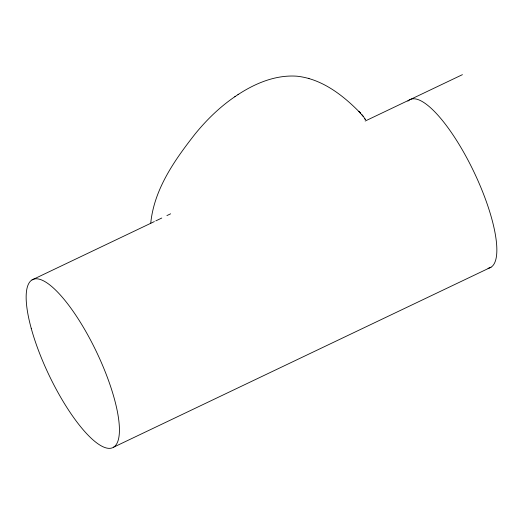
<?xml version="1.0" encoding="UTF-8"?>
<svg xmlns="http://www.w3.org/2000/svg" width="523" height="523" viewBox="0 0 523 523"><rect width="100%" height="100%" fill="white"/><g stroke="black" fill="none" stroke-linecap="round" stroke-linejoin="round"><path stroke-width="0.78" d="M150.729 223.301C154.089 189.084 174.695 160.025 195.327 133.711C206.905 119.545 220.17 106.646 235.357 96.382M237.958 94.65C255.348 83.242 275.85 74.658 297.018 76.208C322.207 78.927 343.356 95.5 360.478 113.125L358.824 111.347L363.662 116.884L365.4 119.689M234.788 96.762L238.534 94.264M31.995 279.929L154.363 221.569M155.834 220.869L161.784 218.032M166.896 215.594L170.629 213.815M365.159 121.042L462.424 74.658M113.583 447.204L491.005 267.214M308.328 78.273L309.028 78.45M361.968 114.785L363.23 116.348M365.289 119.479L364.858 118.662M407.907 101.142A93.101 26.431 64.5 0 1 473.779 171.596A93.101 26.431 64.5 0 1 488.031 268.279M31.203 328.261A93.101 26.431 64.5 0 0 111.863 447.989A93.101 26.431 64.5 0 0 75.292 314.454A93.101 26.431 64.5 0 0 31.203 328.261"/></g></svg>
